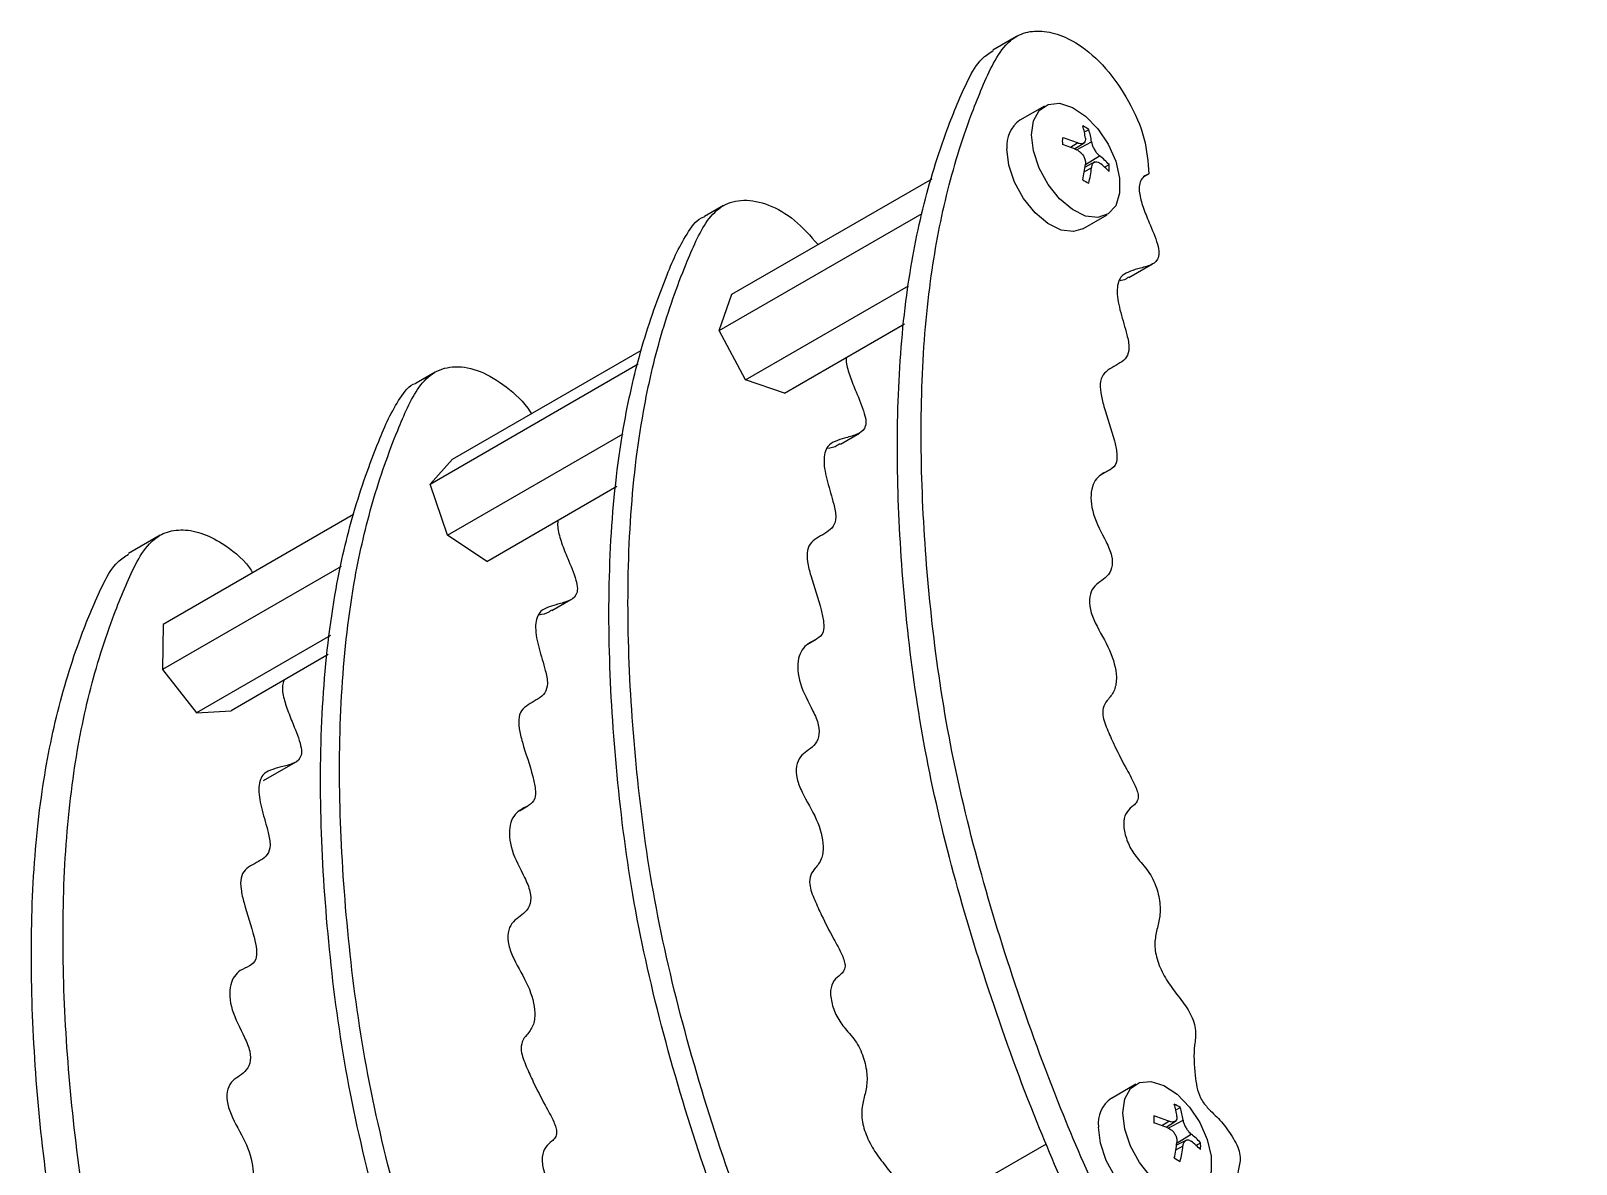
# Model space of a CAD drawing. Header units: millimetres. Extents: x 0 to 1189, y 0 to 841.
# Drawn here: x 603.7 to 672.7, y 305 to 355.6 of the extents above; entities that cross this region are included whole.
import ezdxf

# ---------------------------------------------------------------- set-up
doc = ezdxf.new("R2010")
doc.units = ezdxf.units.MM

msp = doc.modelspace()

# ---------------------------------------------------------------- linework, layer by layer
at = {"color": 7, "linetype": 'Continuous', "lineweight": 25}
for p, q in [((647.731, 355.351), (646.671, 354.739)), ((648.971, 352.245), (647.88, 351.615)), ((650.744, 351.084), (650.95, 351.202)), ((650.317, 350.329), (650.74, 350.598)), ((651.227, 349.75), (650.787, 349.52)), ((651.65, 349.51), (651.858, 349.631)), ((635.029, 343.844), (643.963, 349.002)), ((653.398, 349.083), (653.631, 349.217)), ((634.65, 347.799), (633.801, 347.309)), ((634.466, 342.234), (643.511, 347.456)), ((650.68, 346.765), (651.771, 347.395)), ((652.739, 344.591), (653.799, 345.204)), ((635.636, 340.028), (642.908, 344.226)), ((634.466, 342.234), (635.029, 343.844)), ((635.636, 340.028), (634.466, 342.234)), ((637.368, 339.433), (642.726, 342.526)), ((622.561, 336.491), (630.987, 341.355)), ((621.566, 335.379), (630.842, 340.734)), ((621.78, 340.37), (620.932, 339.88)), ((637.368, 339.433), (635.636, 340.028)), ((622.334, 333.097), (630.175, 337.623)), ((639.869, 337.162), (640.718, 337.652)), ((621.566, 335.379), (622.561, 336.491)), ((651.495, 335.783), (651.879, 336.005)), ((622.334, 333.097), (621.566, 335.379)), ((624.097, 331.927), (629.898, 335.276)), ((618.139, 334.015), (609.653, 329.117)), ((609.51, 333.09), (608.096, 332.274)), ((624.097, 331.927), (622.334, 333.097)), ((617.599, 331.702), (609.619, 327.095)), ((627, 329.733), (627.848, 330.223)), ((609.653, 329.117), (609.619, 327.095)), ((617.12, 328.623), (611.133, 325.167)), ((638.413, 328.231), (638.797, 328.453)), ((617.019, 327.764), (612.681, 325.26)), ((609.619, 327.095), (611.133, 325.167)), ((611.133, 325.167), (612.681, 325.26)), ((614.134, 322.146), (615.548, 322.962)), ((625.544, 320.802), (625.928, 321.024)), ((653.052, 308.597), (651.962, 307.967)), ((654.825, 307.436), (655.032, 307.554)), ((654.399, 306.681), (654.822, 306.95)), ((639.11, 300.196), (649.06, 305.94)), ((655.308, 306.101), (654.868, 305.872)), ((655.732, 305.862), (655.939, 305.983))]:
    msp.add_line(p, q, dxfattribs=at)
at = {"color": 8, "linetype": 'Continuous', "lineweight": 25}
for p, q in [((650.131, 350.403), (650.442, 350.595)), ((650.41, 350.289), (651.075, 350.648)), ((650.813, 349.636), (651.436, 350.021)), ((650.757, 349.32), (651.075, 349.491)), ((654.213, 306.755), (654.524, 306.947)), ((654.491, 306.641), (655.157, 306.999)), ((654.894, 305.988), (655.518, 306.373)), ((654.839, 305.672), (655.157, 305.843))]:
    msp.add_line(p, q, dxfattribs=at)
at = {"color": 7, "linetype": 'Continuous', "lineweight": 25, "flags": 128}
for points in [[(648.391, 350.963), (648.479, 351.586), (648.735, 352.052), (649.136, 352.32), (649.647, 352.366), (650.223, 352.185), (650.811, 351.795), (651.361, 351.229), (651.822, 350.537), (652.154, 349.782), (652.328, 349.031), (652.328, 348.349), (652.154, 347.798), (651.822, 347.427), (651.361, 347.269), (650.811, 347.337), (650.223, 347.626), (649.647, 348.109), (649.136, 348.745), (648.735, 349.476), (648.479, 350.238), (648.391, 350.963)], [(650.68, 346.765), (650.27, 346.639), (649.721, 346.707), (649.132, 346.996), (648.557, 347.48), (648.046, 348.116), (647.644, 348.847), (647.388, 349.609), (647.3, 350.333)], [(652.472, 307.315), (652.56, 307.938), (652.816, 308.404), (653.218, 308.672), (653.729, 308.718), (654.304, 308.537), (654.893, 308.146), (655.442, 307.58), (655.904, 306.889), (656.236, 306.134), (656.41, 305.382), (656.41, 304.701), (656.236, 304.15), (655.904, 303.779), (655.442, 303.62), (654.893, 303.688), (654.304, 303.977), (653.729, 304.461), (653.218, 305.097), (652.816, 305.828), (652.56, 306.59), (652.472, 307.315)], [(654.761, 303.117), (654.351, 302.991), (653.802, 303.059), (653.214, 303.348), (652.638, 303.831), (652.127, 304.467), (651.726, 305.199), (651.47, 305.96), (651.382, 306.685)]]:
    msp.add_lwpolyline(points, dxfattribs=at)
at = {"color": 7, "linetype": 'Continuous', "lineweight": 25}
for centre, radius, start, end in [((648.664, 350.489), 1.373, 124.8218, 186.4902), ((647.475, 350.389), 3.353, 7.13239, 16.74865), ((650.125, 350.079), 1.394, 53.72558, 66.27979), ((647.865, 350.218), 3.238, 7.63149, 17.70585), ((651.165, 350.678), 1.394, 173.72144, 186.27856), ((648.092, 345.035), 6.037, 67.08464, 73.7694), ((647.794, 344.272), 6.561, 66.19919, 72.39432), ((644.273, 350.386), 6.571, 347.41692, 353.55542), ((649.442, 347.446), 3.257, 42.13265, 52.24827), ((649.433, 347.029), 3.34, 43.44976, 53.1424), ((650.472, 349.478), 1.394, 353.72144, 6.27856), ((651.511, 350.078), 1.394, 233.72558, 246.27979), ((645.078, 350.221), 6.042, 346.41903, 353.0641), ((652.745, 306.84), 1.373, 124.82302, 186.48898), ((651.557, 306.74), 3.353, 7.13166, 16.74938), ((654.207, 306.43), 1.394, 53.72624, 66.27913), ((651.947, 306.569), 3.239, 7.63247, 17.70576), ((655.246, 307.03), 1.394, 173.7213, 186.2787), ((652.173, 301.387), 6.036, 67.08434, 73.7697), ((651.876, 300.623), 6.562, 66.19972, 72.39379), ((653.524, 303.798), 3.257, 42.1318, 52.24912), ((648.356, 306.737), 6.569, 347.41625, 353.55609), ((649.158, 306.573), 6.042, 346.41899, 353.06319), ((653.514, 303.381), 3.34, 43.44969, 53.14246), ((654.553, 305.83), 1.394, 353.7213, 6.2787), ((655.593, 306.43), 1.394, 233.72624, 246.27913)]:
    msp.add_arc(centre, radius, start, end, dxfattribs=at)
for points, knots in [([(672.698, 272.768), (671.764, 273.555), (669.916, 275.111), (667.345, 277.997), (664.941, 281.069), (662.648, 284.288), (660.377, 287.532), (657.993, 290.993), (655.737, 294.858), (653.595, 299.03), (651.516, 303.23), (649.488, 307.917), (647.611, 313.067), (645.916, 318.636), (644.627, 324.15), (643.876, 329.5), (643.479, 334.7), (643.438, 339.718), (643.794, 344.275), (644.549, 348.322), (645.398, 351.083), (646.139, 352.944), (646.612, 354.045), (647.153, 354.934), (647.837, 355.473), (648.626, 355.643), (649.528, 355.504), (650.592, 355), (651.747, 353.979), (652.773, 352.483), (653.52, 350.783), (653.594, 349.741), (653.631, 349.217)], [0, 0, 0, 0, 0.0355271, 0.0702791, 0.1050315, 0.139993, 0.1750285, 0.2099317, 0.2510197, 0.2922895, 0.3334823, 0.3746094, 0.428069, 0.4815522, 0.5350522, 0.5884958, 0.6419355, 0.6955685, 0.7490521, 0.7955023, 0.8423009, 0.8581619, 0.8741691, 0.8899064, 0.9014714, 0.9131969, 0.9250388, 0.936818, 0.9523967, 0.96817, 0.9840169, 1, 1, 1, 1]), ([(671.637, 272.156), (670.703, 272.943), (668.855, 274.499), (666.284, 277.384), (663.881, 280.457), (661.587, 283.675), (659.317, 286.92), (656.932, 290.38), (654.677, 294.246), (652.534, 298.418), (650.455, 302.618), (648.427, 307.305), (646.551, 312.454), (644.855, 318.023), (643.566, 323.537), (642.816, 328.888), (642.419, 334.087), (642.377, 339.106), (642.733, 343.663), (643.488, 347.71), (644.338, 350.469), (645.077, 352.334), (645.557, 353.425), (646.049, 354.3), (646.512, 354.605), (646.684, 354.718)], [0, 0, 0, 0, 0.039508, 0.078154, 0.116801, 0.15568, 0.194641, 0.233455, 0.279147, 0.325042, 0.37085, 0.416586, 0.476036, 0.535512, 0.595007, 0.654439, 0.713867, 0.77351, 0.832986, 0.884641, 0.936684, 0.954322, 0.972123, 0.989624, 1, 1, 1, 1]), ([(650.803, 350.805), (650.804, 350.764), (650.806, 350.681), (650.75, 350.596), (650.658, 350.553), (650.549, 350.556), (650.473, 350.584), (650.442, 350.595)], [0, 0, 0, 0, 0.214783, 0.429926, 0.64263, 0.854312, 1, 1, 1, 1]), ([(650.442, 350.275), (650.488, 350.25), (650.579, 350.199), (650.693, 350.069), (650.773, 349.915), (650.808, 349.769), (650.804, 349.683), (650.803, 349.648)], [0, 0, 0, 0, 0.214628, 0.429679, 0.642318, 0.854015, 1, 1, 1, 1]), ([(651.075, 350.648), (651.084, 350.602), (651.103, 350.51), (651.172, 350.352), (651.261, 350.205), (651.354, 350.091), (651.413, 350.041), (651.436, 350.021)], [0, 0, 0, 0, 0.214781, 0.429922, 0.642624, 0.854304, 1, 1, 1, 1]), ([(651.075, 349.491), (651.084, 349.538), (651.103, 349.633), (651.172, 349.726), (651.261, 349.767), (651.354, 349.755), (651.413, 349.717), (651.436, 349.701)], [0, 0, 0, 0, 0.214782, 0.429923, 0.64262, 0.854304, 1, 1, 1, 1]), ([(653.631, 349.217), (653.549, 349.181), (653.4, 349.113), (653.254, 348.915), (653.194, 348.665), (653.211, 348.272), (653.373, 347.714), (653.685, 346.949), (653.983, 346.268), (654.112, 345.686), (654.012, 345.301), (653.637, 345.106), (653.168, 344.989), (652.723, 344.852), (652.313, 344.624), (652.156, 343.955), (652.366, 343.01), (652.63, 342.17), (652.788, 341.447), (652.65, 340.999), (652.335, 340.765), (651.981, 340.57), (651.648, 340.359), (651.443, 339.99), (651.474, 339.438), (651.697, 338.542), (652.029, 337.628), (652.221, 336.774), (652.214, 336.247), (651.892, 335.987), (651.405, 335.795), (650.987, 335.212), (651.079, 334.005), (651.639, 333.012), (652.008, 332.181), (652.011, 331.596), (651.773, 331.243), (651.455, 331.015), (651.141, 330.782), (650.964, 330.365), (650.985, 329.79), (651.323, 328.952), (651.934, 328.007), (652.239, 326.888), (652.129, 326.154), (651.853, 325.814), (651.604, 325.516), (651.538, 325.014), (651.803, 324.36), (652.165, 323.558), (652.586, 322.738), (652.965, 322.071), (653.129, 321.653), (653.178, 321.387), (653.098, 321.177), (652.911, 320.993), (652.642, 320.798), (652.474, 320.355), (652.556, 319.737), (652.799, 319.091), (653.079, 318.737), (653.218, 318.562)], [0, 0, 0, 0, 0.010584, 0.01939, 0.027289, 0.035018, 0.051333, 0.068774, 0.093105, 0.103018, 0.112146, 0.130101, 0.151622, 0.168896, 0.184794, 0.20653, 0.230624, 0.255779, 0.27072, 0.284586, 0.300138, 0.31687, 0.332891, 0.347041, 0.361086, 0.376697, 0.415309, 0.42958, 0.442092, 0.458094, 0.476239, 0.504797, 0.534804, 0.566159, 0.581819, 0.596711, 0.61251, 0.628132, 0.64339, 0.658668, 0.674057, 0.689018, 0.720617, 0.751105, 0.768607, 0.786844, 0.800549, 0.812909, 0.830354, 0.847806, 0.874828, 0.893772, 0.900402, 0.906276, 0.913721, 0.922315, 0.93704, 0.952966, 0.968749, 0.984567, 1, 1, 1, 1]), ([(653.346, 271.633), (652.065, 273.351), (649.499, 276.793), (645.764, 282.083), (642.396, 287.702), (639.474, 293.516), (636.754, 299.404), (634.573, 305.372), (632.758, 311.326), (631.421, 317.215), (630.694, 322.908), (630.342, 328.434), (630.417, 333.728), (630.941, 338.276), (631.83, 342.085), (632.698, 344.543), (633.412, 346.223), (633.907, 347.16), (634.589, 347.864), (635.538, 348.118), (636.65, 347.901), (637.837, 347.235), (638.529, 346.449), (638.87, 346.062)], [0, 0, 0, 0, 0.0654711, 0.1311395, 0.1965271, 0.2622239, 0.3276957, 0.3932351, 0.4588044, 0.5243845, 0.5899015, 0.6554552, 0.7212179, 0.7865858, 0.8354111, 0.8849345, 0.9017449, 0.9184245, 0.9346761, 0.9510426, 0.9676062, 0.9840377, 1, 1, 1, 1]), ([(652.498, 271.143), (651.217, 272.861), (648.65, 276.303), (644.915, 281.594), (641.548, 287.212), (638.625, 293.026), (635.905, 298.914), (633.725, 304.882), (631.91, 310.836), (630.572, 316.725), (629.845, 322.418), (629.493, 327.944), (629.568, 333.238), (630.093, 337.785), (630.98, 341.598), (631.854, 344.045), (632.559, 345.743), (633.076, 346.636), (633.482, 347.219), (633.797, 347.303), (633.803, 347.304)], [0, 0, 0, 0, 0.07002, 0.140251, 0.210182, 0.280444, 0.350464, 0.420558, 0.490683, 0.560819, 0.630889, 0.700997, 0.771329, 0.841239, 0.893457, 0.946421, 0.964399, 0.982238, 0.999619, 1, 1, 1, 1]), ([(652.722, 344.618), (652.683, 344.584), (652.578, 344.492), (652.437, 344.464), (652.349, 344.447)], [0, 0, 0, 0, 0.3722367, 1, 1, 1, 1]), ([(640.477, 264.204), (639.196, 265.922), (636.63, 269.363), (632.894, 274.654), (629.527, 280.273), (626.604, 286.087), (623.884, 291.975), (621.704, 297.943), (619.889, 303.897), (618.551, 309.786), (617.825, 315.478), (617.472, 321.005), (617.548, 326.299), (618.071, 330.846), (618.96, 334.656), (619.829, 337.113), (620.543, 338.794), (621.038, 339.731), (621.72, 340.435), (622.667, 340.687), (623.788, 340.479), (624.952, 339.772), (625.759, 339.037), (626.064, 338.549), (626.081, 338.523)], [0, 0, 0, 0, 0.06538, 0.130957, 0.196253, 0.261858, 0.327238, 0.392686, 0.458164, 0.523653, 0.589078, 0.65454, 0.720211, 0.785488, 0.834245, 0.883699, 0.900486, 0.917143, 0.933372, 0.949715, 0.966256, 0.982664, 0.999069, 1, 1, 1, 1]), ([(640.126, 341.025), (640.127, 340.958), (640.128, 340.697), (640.296, 340.16), (640.602, 339.398), (640.902, 338.716), (641.031, 338.134), (640.931, 337.749), (640.556, 337.555), (640.086, 337.437), (639.641, 337.301), (639.232, 337.072), (639.075, 336.403), (639.285, 335.458), (639.548, 334.619), (639.707, 333.896), (639.568, 333.447), (639.254, 333.213), (638.9, 333.019), (638.567, 332.808), (638.361, 332.438), (638.392, 331.887), (638.615, 330.99), (638.948, 330.076), (639.139, 329.222), (639.133, 328.696), (638.81, 328.435), (638.324, 328.243), (637.905, 327.66), (637.997, 326.453), (638.558, 325.461), (638.926, 324.63), (638.929, 324.044), (638.692, 323.691), (638.373, 323.463), (638.059, 323.23), (637.883, 322.813), (637.903, 322.238), (638.241, 321.4), (638.852, 320.455), (639.157, 319.336), (639.047, 318.602), (638.771, 318.263), (638.523, 317.964), (638.456, 317.463), (638.722, 316.809), (639.083, 316.006), (639.504, 315.186), (639.884, 314.519), (640.047, 314.101), (640.096, 313.835), (640.017, 313.625), (639.829, 313.441), (639.561, 313.247), (639.392, 312.804), (639.474, 312.186), (639.718, 311.539), (639.998, 311.185), (640.136, 311.011)], [0, 0, 0, 0, 0.005749, 0.022559, 0.04053, 0.065598, 0.075812, 0.085217, 0.103717, 0.12589, 0.143688, 0.160068, 0.182463, 0.207289, 0.233206, 0.2486, 0.262887, 0.278911, 0.29615, 0.312657, 0.327236, 0.341708, 0.357791, 0.397575, 0.412278, 0.42517, 0.441658, 0.460353, 0.489777, 0.520694, 0.553, 0.569135, 0.584479, 0.600758, 0.616853, 0.632574, 0.648315, 0.664171, 0.679585, 0.712143, 0.743556, 0.761589, 0.780379, 0.7945, 0.807234, 0.825208, 0.84319, 0.871032, 0.89055, 0.897381, 0.903434, 0.911104, 0.919959, 0.93513, 0.951539, 0.967801, 0.984098, 1, 1, 1, 1]), ([(639.629, 263.714), (638.347, 265.432), (635.781, 268.873), (632.046, 274.164), (628.678, 279.783), (625.756, 285.597), (623.036, 291.485), (620.855, 297.453), (619.041, 303.407), (617.703, 309.296), (616.976, 314.988), (616.624, 320.515), (616.699, 325.809), (617.223, 330.356), (618.11, 334.169), (618.984, 336.615), (619.69, 338.313), (620.207, 339.207), (620.612, 339.79), (620.927, 339.873), (620.934, 339.875)], [0, 0, 0, 0, 0.07002, 0.140251, 0.210182, 0.280444, 0.350464, 0.420558, 0.490683, 0.560819, 0.630889, 0.700997, 0.771329, 0.841239, 0.893457, 0.946421, 0.964399, 0.982238, 0.999619, 1, 1, 1, 1]), ([(639.852, 337.188), (639.813, 337.155), (639.654, 337.022), (639.443, 336.985), (639.284, 336.958)], [0, 0, 0, 0, 0.2499, 1, 1, 1, 1]), ([(627.276, 333.762), (627.267, 333.734), (627.238, 333.628), (627.266, 333.286), (627.42, 332.735), (627.735, 331.967), (628.032, 331.287), (628.161, 330.705), (628.061, 330.32), (627.687, 330.125), (627.217, 330.008), (626.772, 329.871), (626.363, 329.643), (626.205, 328.974), (626.415, 328.029), (626.679, 327.189), (626.838, 326.466), (626.699, 326.018), (626.384, 325.784), (626.03, 325.589), (625.697, 325.378), (625.492, 325.009), (625.523, 324.457), (625.746, 323.561), (626.079, 322.647), (626.27, 321.793), (626.264, 321.266), (625.941, 321.005), (625.454, 320.814), (625.036, 320.231), (625.128, 319.024), (625.688, 318.031), (626.057, 317.2), (626.06, 316.615), (625.822, 316.262), (625.504, 316.034), (625.19, 315.801), (625.013, 315.383), (625.034, 314.809), (625.372, 313.971), (625.983, 313.026), (626.288, 311.907), (626.178, 311.173), (625.902, 310.833), (625.654, 310.535), (625.587, 310.033), (625.852, 309.379), (626.214, 308.577), (626.635, 307.757), (627.014, 307.09), (627.178, 306.672), (627.227, 306.406), (627.147, 306.196), (626.96, 306.012), (626.691, 305.817), (626.523, 305.374), (626.605, 304.756), (626.848, 304.11), (627.128, 303.756), (627.267, 303.581)], [0, 0, 0, 0, 0.002993, 0.010915, 0.027637, 0.045514, 0.070452, 0.080613, 0.089969, 0.108373, 0.130431, 0.148136, 0.164431, 0.18671, 0.211407, 0.237189, 0.252504, 0.266717, 0.282657, 0.299806, 0.316227, 0.330731, 0.345128, 0.361128, 0.400705, 0.415332, 0.428156, 0.444558, 0.463157, 0.492427, 0.523184, 0.555323, 0.571374, 0.586638, 0.602832, 0.618844, 0.634482, 0.650142, 0.665915, 0.68125, 0.713639, 0.744888, 0.762827, 0.78152, 0.795567, 0.808236, 0.826116, 0.844005, 0.871702, 0.891119, 0.897915, 0.903935, 0.911566, 0.920374, 0.935467, 0.951791, 0.967968, 0.984181, 1, 1, 1, 1]), ([(634.21, 250.54), (633.277, 251.331), (631.431, 252.897), (628.866, 255.793), (626.469, 258.874), (624.183, 262.101), (621.921, 265.353), (619.545, 268.822), (617.3, 272.693), (615.169, 276.87), (613.103, 281.074), (611.089, 285.763), (609.229, 290.914), (607.553, 296.481), (606.283, 301.991), (605.553, 307.334), (605.176, 312.524), (605.155, 317.531), (605.53, 322.074), (606.303, 326.106), (607.166, 328.855), (607.917, 330.707), (608.396, 331.802), (608.94, 332.685), (609.629, 333.219), (610.419, 333.381), (611.327, 333.241), (612.377, 332.714), (613.219, 332.063), (613.599, 331.498), (613.649, 331.423)], [0, 0, 0, 0, 0.0372104, 0.0736091, 0.1100082, 0.1466264, 0.1833219, 0.219879, 0.2629139, 0.3061392, 0.3492839, 0.3923598, 0.4483525, 0.5043699, 0.5604049, 0.616381, 0.6723528, 0.7285272, 0.7845449, 0.8331963, 0.8822123, 0.8988248, 0.9155906, 0.9320736, 0.9441866, 0.9564677, 0.9688707, 0.9812079, 0.9975249, 1, 1, 1, 1]), ([(632.796, 249.724), (631.863, 250.515), (630.017, 252.08), (627.452, 254.976), (625.055, 258.058), (622.769, 261.284), (620.507, 264.537), (618.131, 268.005), (615.886, 271.877), (613.755, 276.054), (611.688, 280.257), (609.675, 284.947), (607.815, 290.097), (606.139, 295.665), (604.869, 301.175), (604.138, 306.517), (603.762, 311.707), (603.741, 316.714), (604.116, 321.258), (604.889, 325.29), (605.753, 328.037), (606.501, 329.893), (606.986, 330.977), (607.481, 331.844), (607.941, 332.142), (608.109, 332.252)], [0, 0, 0, 0, 0.039517, 0.078173, 0.116829, 0.155717, 0.194688, 0.233512, 0.279215, 0.32512, 0.37094, 0.416686, 0.47615, 0.535641, 0.59515, 0.654597, 0.714039, 0.773696, 0.833187, 0.884855, 0.93691, 0.954552, 0.972357, 0.989862, 1, 1, 1, 1]), ([(626.983, 329.759), (626.943, 329.726), (626.785, 329.593), (626.573, 329.556), (626.414, 329.528)], [0, 0, 0, 0, 0.2499, 1, 1, 1, 1]), ([(615.033, 326.618), (615.009, 326.545), (614.96, 326.399), (614.977, 326.007), (615.131, 325.453), (615.436, 324.685), (615.727, 324.003), (615.849, 323.423), (615.744, 323.043), (615.364, 322.858), (614.889, 322.752), (614.439, 322.626), (614.024, 322.408), (613.856, 321.748), (614.056, 320.806), (614.31, 319.967), (614.461, 319.246), (614.315, 318.804), (613.995, 318.578), (613.636, 318.393), (613.298, 318.191), (613.086, 317.829), (613.11, 317.281), (613.323, 316.386), (613.646, 315.472), (613.828, 314.62), (613.815, 314.098), (613.486, 313.846), (612.993, 313.666), (612.564, 313.097), (612.641, 311.897), (613.193, 310.9), (613.553, 310.068), (613.549, 309.486), (613.305, 309.141), (612.981, 308.922), (612.662, 308.697), (612.478, 308.287), (612.491, 307.717), (612.821, 306.877), (613.424, 305.926), (613.717, 304.81), (613.596, 304.084), (613.314, 303.753), (613.06, 303.462), (612.986, 302.966), (613.245, 302.311), (613.599, 301.507), (614.012, 300.684), (614.386, 300.013), (614.545, 299.595), (614.591, 299.33), (614.508, 299.124), (614.317, 298.945), (614.044, 298.758), (613.868, 298.322), (613.943, 297.707), (614.18, 297.06), (614.457, 296.703), (614.594, 296.526)], [0, 0, 0, 0, 0.0077949, 0.0156785, 0.0323204, 0.0501111, 0.0749292, 0.0850412, 0.0943526, 0.1126673, 0.1346197, 0.1522392, 0.1684559, 0.1906274, 0.2152049, 0.2408634, 0.256104, 0.2702486, 0.2861117, 0.3031789, 0.319521, 0.3339549, 0.3482819, 0.364205, 0.4035913, 0.4181476, 0.4309107, 0.4472338, 0.4657428, 0.4948723, 0.5254806, 0.5574646, 0.5734384, 0.5886287, 0.6047446, 0.6206798, 0.6362429, 0.6518275, 0.6675244, 0.6827853, 0.7150177, 0.7461171, 0.7639699, 0.7825721, 0.796552, 0.8091596, 0.8269541, 0.8447564, 0.8723197, 0.8916435, 0.8984064, 0.904398, 0.9119919, 0.9207579, 0.935778, 0.9520234, 0.9681224, 0.9842573, 1, 1, 1, 1]), ([(653.218, 318.562), (653.398, 318.358), (653.758, 317.951), (654.06, 317.156), (654.174, 316.412), (654.079, 315.781), (653.914, 315.233), (653.876, 314.569), (654.11, 313.798), (654.522, 313.062), (655.024, 312.428), (655.523, 311.765), (655.779, 310.954), (655.614, 310.153), (655.657, 309.29), (655.762, 308.492), (655.91, 307.975), (656.306, 307.459), (656.814, 307.033), (657.306, 306.36), (657.661, 305.736), (657.726, 305.242), (657.645, 304.848), (657.529, 304.358), (657.588, 303.75), (657.67, 303.263), (657.809, 302.881), (658.042, 302.537), (658.463, 302.067), (659.083, 301.6), (659.741, 300.66), (660.142, 299.461), (660.298, 298.435), (660.498, 297.586), (660.739, 297.204), (660.934, 296.988), (661.083, 296.88), (661.164, 296.821)], [0, 0, 0, 0, 0.031364, 0.062423, 0.094242, 0.125911, 0.157263, 0.187684, 0.218836, 0.249966, 0.281542, 0.312393, 0.343645, 0.374728, 0.436855, 0.45885, 0.478933, 0.49848, 0.530673, 0.561676, 0.593196, 0.608, 0.623621, 0.655374, 0.686731, 0.70262, 0.717712, 0.732903, 0.748976, 0.791769, 0.831679, 0.874006, 0.936545, 0.966227, 0.976085, 0.986988, 1, 1, 1, 1]), ([(640.136, 311.011), (640.317, 310.806), (640.676, 310.4), (640.979, 309.604), (641.092, 308.86), (640.998, 308.229), (640.832, 307.681), (640.795, 307.017), (641.029, 306.246), (641.441, 305.51), (641.943, 304.876), (642.44, 304.214), (642.702, 303.4), (642.565, 302.839), (642.591, 302.41), (642.603, 302.213)], [0, 0, 0, 0, 0.078198, 0.155635, 0.234969, 0.313927, 0.392096, 0.467943, 0.545612, 0.623226, 0.701953, 0.778872, 0.85679, 0.93429, 1, 1, 1, 1]), ([(654.884, 307.157), (654.885, 307.115), (654.887, 307.033), (654.832, 306.947), (654.74, 306.905), (654.63, 306.908), (654.555, 306.936), (654.524, 306.947)], [0, 0, 0, 0, 0.214784, 0.429925, 0.642621, 0.854313, 1, 1, 1, 1]), ([(655.157, 306.999), (655.166, 306.953), (655.184, 306.861), (655.253, 306.704), (655.343, 306.557), (655.436, 306.443), (655.494, 306.393), (655.518, 306.373)], [0, 0, 0, 0, 0.214784, 0.429925, 0.642621, 0.854313, 1, 1, 1, 1]), ([(654.524, 306.627), (654.569, 306.602), (654.66, 306.551), (654.775, 306.42), (654.854, 306.267), (654.89, 306.12), (654.886, 306.035), (654.884, 306)], [0, 0, 0, 0, 0.214627, 0.429679, 0.642317, 0.854013, 1, 1, 1, 1]), ([(655.157, 305.843), (655.166, 305.89), (655.184, 305.985), (655.253, 306.078), (655.343, 306.119), (655.436, 306.106), (655.494, 306.069), (655.518, 306.053)], [0, 0, 0, 0, 0.214784, 0.429925, 0.642623, 0.854314, 1, 1, 1, 1])]:
    msp.add_open_spline(points, degree=3, knots=knots, dxfattribs=at)

doc.saveas('drawing.dxf')
